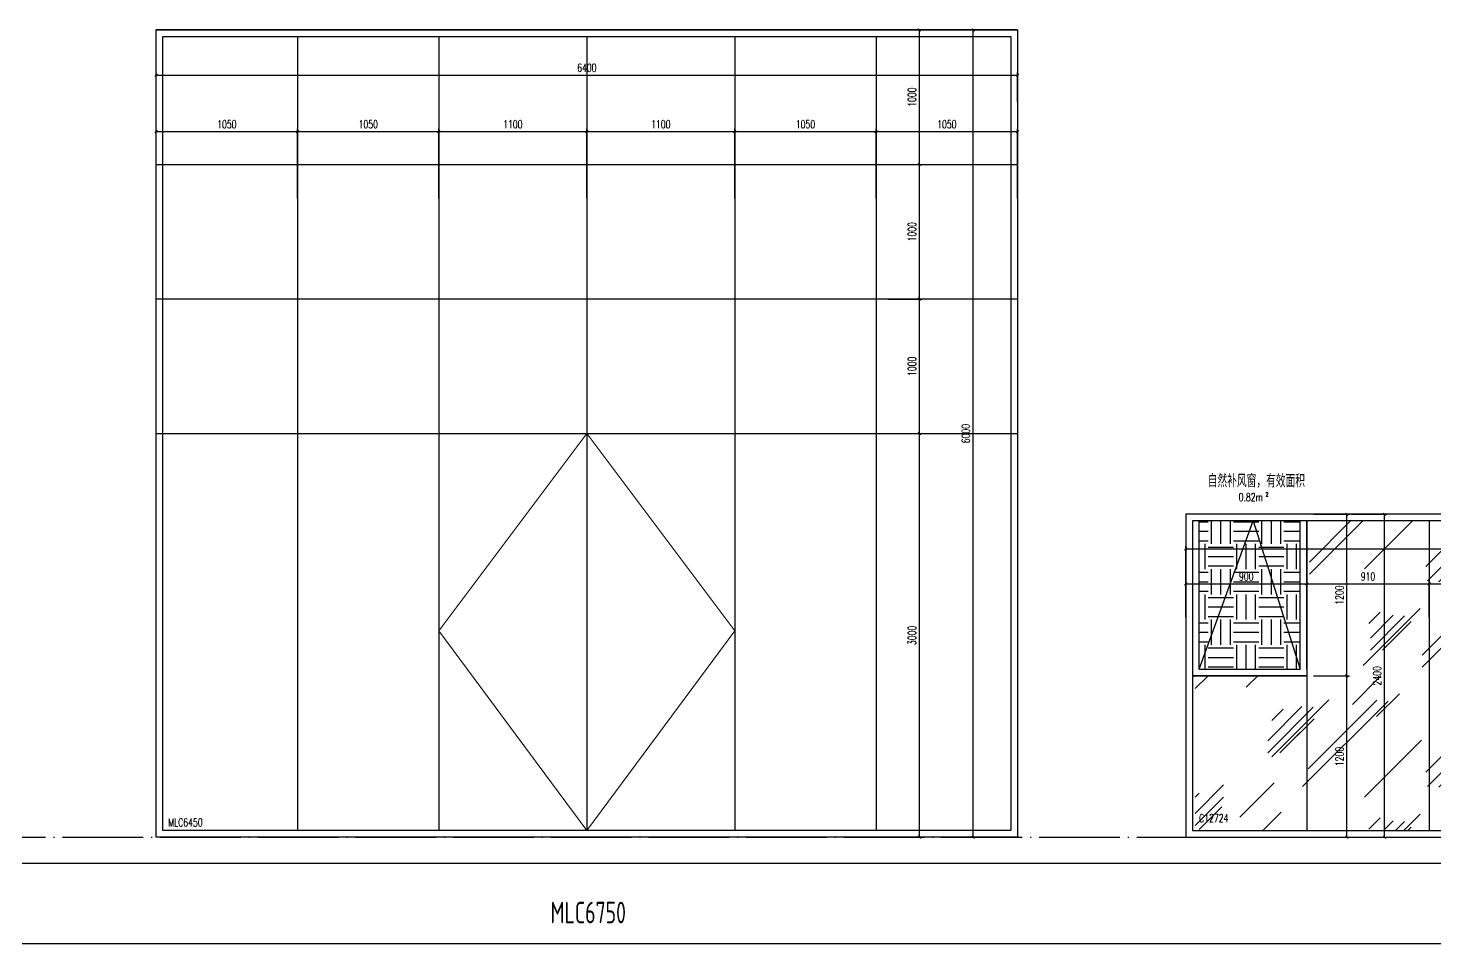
# Model space of a CAD drawing. Extents: x -4210259 to 293730, y -7499 to 868879.
# Drawn here: x -165335 to -154878, y 436129 to 442935 of the extents above; entities that cross this region are included whole.
import ezdxf

# ---------------------------------------------------------------- set-up
doc = ezdxf.new("R2010")
doc.units = 0
doc.header["$LTSCALE"] = 1000
doc.header["$MEASUREMENT"] = 0
doc.linetypes.add('DOTE', pattern=[2.42, 2, -0.2, 0.02, -0.2])
doc.layers.get('Defpoints').update_dxf_attribs({"color": 210})
for name, color, linetype in [('A-AXIS-DOTE', 14, 'DOTE'), ('A-CURTAIN', 134, 'Continuous'), ('A-LIN-V', 9, 'Continuous'), ('A-TEXT', 61, 'Continuous'), ('A-WINDOW', 140, 'Continuous'), ('A-门窗表显示尺寸', 160, 'Continuous'), ('SPACE', 7, 'Continuous'), ('SPACE_HATCH', 8, 'Continuous')]:
    doc.layers.add(name, color=color, linetype=linetype)
doc.layers.add('A-WALL-HATCH', color=8, linetype='Continuous', lineweight=13)
doc.styles.add('_TCH_SPACE', font='SIMPLEX', dxfattribs={"height": 5, "bigfont": 'GBCBIG'})
doc.styles.add('A-DIM_T3', font='SIMPLEX', dxfattribs={"width": 0.705882, "bigfont": 'GBCBIG'})
doc.styles.add('A-STANDARD', font='SIMPLEX', dxfattribs={"bigfont": 'GBCBIG'})
doc.styles.add('EXPO2012', font='@TSSDENG', dxfattribs={"width": 0.7, "bigfont": '@TSSDCHN'})
doc.dimstyles.new('A-DIM&&20', dxfattribs={"dimtxt": 59.5, "dimasz": 20, "dimexe": 20, "dimexo": 20, "dimgap": 25.25, "dimtad": 1, "dimdec": 0, "dimzin": 0, "dimdsep": 46, "dimtxsty": 'A-DIM_T3', "dimblk": 'ARCHTICK', "dimcen": 0.09, "dimclrt": 7, "dimazin": 2, "dimtfac": 1, "dimtdec": 0, "dimtix": 1, "dimtmove": 2, "dimatfit": 3, "dimfxl": 0, "dimtolj": 1, "dimtzin": 0, "dimarcsym": 0})

# ---------------------------------------------------------------- blocks, each defined once
blk = doc.blocks.new('_ArchTick')
at = {"color": 0, "linetype": 'ByBlock', "const_width": 0.4}
blk.add_lwpolyline([(-0.5, -0.5), (0.5, 0.5)], dxfattribs=at)
blk = doc.blocks.new('*D1354')
at = {"layer": 'A-门窗表显示尺寸', "color": 0, "lineweight": -2}
for p, q in [((90329, 519637), (90597, 519637)), ((90577, 517237), (90577, 519637)), ((90329, 517237), (90597, 517237))]:
    blk.add_line(p, q, dxfattribs=at)
at = {"layer": 'Defpoints', "color": 0}
for p in [(90309, 519637), (90577, 519637), (90309, 517237)]:
    blk.add_point(p, dxfattribs=at)
at = {"layer": 'A-门窗表显示尺寸', "color": 0, "lineweight": -2, "xscale": 20, "yscale": 20, "zscale": 20}
for p, rotation in [((90577, 519637), 90), ((90577, 517237), 270)]:
    blk.add_blockref('_ArchTick', p, dxfattribs=dict(at, rotation=rotation))
at = {"layer": 'A-门窗表显示尺寸', "color": 7, "insert": (90522, 518437), "char_height": 59.5, "attachment_point": 5, "rotation": 90, "style": 'A-DIM_T3'}
blk.add_mtext('\\A1;2400', dxfattribs=at)
blk = doc.blocks.new('*D1355')
at = {"layer": 'A-门窗表显示尺寸', "color": 0, "lineweight": -2}
for p, q in [((89099, 519132), (89099, 519400)), ((101799, 519132), (101799, 519400)), ((89099, 519380), (101799, 519380))]:
    blk.add_line(p, q, dxfattribs=at)
at = {"layer": 'Defpoints', "color": 0}
for p in [(101799, 519380), (89099, 519112), (101799, 519112)]:
    blk.add_point(p, dxfattribs=at)
at = {"layer": 'A-门窗表显示尺寸', "color": 0, "lineweight": -2, "xscale": 20, "yscale": 20, "zscale": 20, "rotation": 180}
blk.add_blockref('_ArchTick', (89099, 519380), dxfattribs=at)
at = {"layer": 'A-门窗表显示尺寸', "color": 0, "lineweight": -2, "xscale": 20, "yscale": 20, "zscale": 20}
blk.add_blockref('_ArchTick', (101799, 519380), dxfattribs=at)
at = {"layer": 'A-门窗表显示尺寸', "color": 7, "insert": (95449, 519435), "char_height": 59.5, "attachment_point": 5, "style": 'A-DIM_T3'}
blk.add_mtext('\\A1;12700', dxfattribs=at)
blk = doc.blocks.new('*D1356')
at = {"layer": 'A-门窗表显示尺寸', "color": 0, "lineweight": -2}
for p, q in [((89099, 518872), (89099, 519140)), ((89099, 519120), (89999, 519120)), ((89999, 518872), (89999, 519140))]:
    blk.add_line(p, q, dxfattribs=at)
at = {"layer": 'Defpoints', "color": 0}
for p in [(89999, 519120), (89099, 518852), (89999, 518852)]:
    blk.add_point(p, dxfattribs=at)
at = {"layer": 'A-门窗表显示尺寸', "color": 0, "lineweight": -2, "xscale": 20, "yscale": 20, "zscale": 20, "rotation": 180}
blk.add_blockref('_ArchTick', (89099, 519120), dxfattribs=at)
at = {"layer": 'A-门窗表显示尺寸', "color": 0, "lineweight": -2, "xscale": 20, "yscale": 20, "zscale": 20}
blk.add_blockref('_ArchTick', (89999, 519120), dxfattribs=at)
at = {"layer": 'A-门窗表显示尺寸', "color": 7, "insert": (89549, 519175), "char_height": 59.5, "attachment_point": 5, "style": 'A-DIM_T3'}
blk.add_mtext('\\A1;900', dxfattribs=at)
blk = doc.blocks.new('*D1357')
at = {"layer": 'A-门窗表显示尺寸', "color": 0, "lineweight": -2}
for p, q in [((89999, 518872), (89999, 519140)), ((89999, 519120), (90909, 519120)), ((90909, 518872), (90909, 519140))]:
    blk.add_line(p, q, dxfattribs=at)
at = {"layer": 'Defpoints', "color": 0}
for p in [(90909, 519120), (89999, 518852), (90909, 518852)]:
    blk.add_point(p, dxfattribs=at)
at = {"layer": 'A-门窗表显示尺寸', "color": 0, "lineweight": -2, "xscale": 20, "yscale": 20, "zscale": 20, "rotation": 180}
blk.add_blockref('_ArchTick', (89999, 519120), dxfattribs=at)
at = {"layer": 'A-门窗表显示尺寸', "color": 0, "lineweight": -2, "xscale": 20, "yscale": 20, "zscale": 20}
blk.add_blockref('_ArchTick', (90909, 519120), dxfattribs=at)
at = {"layer": 'A-门窗表显示尺寸', "color": 7, "insert": (90454, 519175), "char_height": 59.5, "attachment_point": 5, "style": 'A-DIM_T3'}
blk.add_mtext('\\A1;910', dxfattribs=at)
blk = doc.blocks.new('*D1358')
at = {"layer": 'A-门窗表显示尺寸', "color": 0, "lineweight": -2}
for p, q in [((90909, 518872), (90909, 519140)), ((90909, 519120), (91819, 519120)), ((91819, 518872), (91819, 519140))]:
    blk.add_line(p, q, dxfattribs=at)
at = {"layer": 'Defpoints', "color": 0}
for p in [(91819, 519120), (90909, 518852), (91819, 518852)]:
    blk.add_point(p, dxfattribs=at)
at = {"layer": 'A-门窗表显示尺寸', "color": 0, "lineweight": -2, "xscale": 20, "yscale": 20, "zscale": 20, "rotation": 180}
blk.add_blockref('_ArchTick', (90909, 519120), dxfattribs=at)
at = {"layer": 'A-门窗表显示尺寸', "color": 0, "lineweight": -2, "xscale": 20, "yscale": 20, "zscale": 20}
blk.add_blockref('_ArchTick', (91819, 519120), dxfattribs=at)
at = {"layer": 'A-门窗表显示尺寸', "color": 7, "insert": (91364, 519175), "char_height": 59.5, "attachment_point": 5, "style": 'A-DIM_T3'}
blk.add_mtext('\\A1;910', dxfattribs=at)
blk = doc.blocks.new('*D1370')
at = {"layer": 'A-门窗表显示尺寸', "color": 0, "lineweight": -2}
for p, q in [((90049, 518437), (90317, 518437)), ((90297, 517237), (90297, 518437)), ((90049, 517237), (90317, 517237))]:
    blk.add_line(p, q, dxfattribs=at)
at = {"layer": 'Defpoints', "color": 0}
for p in [(90029, 518437), (90297, 518437), (90029, 517237)]:
    blk.add_point(p, dxfattribs=at)
at = {"layer": 'A-门窗表显示尺寸', "color": 0, "lineweight": -2, "xscale": 20, "yscale": 20, "zscale": 20}
for p, rotation in [((90297, 518437), 90), ((90297, 517237), 270)]:
    blk.add_blockref('_ArchTick', p, dxfattribs=dict(at, rotation=rotation))
at = {"layer": 'A-门窗表显示尺寸', "color": 7, "insert": (90242, 517837), "char_height": 59.5, "attachment_point": 5, "rotation": 90, "style": 'A-DIM_T3'}
blk.add_mtext('\\A1;1200', dxfattribs=at)
blk = doc.blocks.new('*D1371')
at = {"layer": 'A-门窗表显示尺寸', "color": 0, "lineweight": -2}
for p, q in [((90049, 519637), (90317, 519637)), ((90297, 518437), (90297, 519637)), ((90049, 518437), (90317, 518437))]:
    blk.add_line(p, q, dxfattribs=at)
at = {"layer": 'Defpoints', "color": 0}
for p in [(90029, 519637), (90297, 519637), (90029, 518437)]:
    blk.add_point(p, dxfattribs=at)
at = {"layer": 'A-门窗表显示尺寸', "color": 0, "lineweight": -2, "xscale": 20, "yscale": 20, "zscale": 20}
for p, rotation in [((90297, 519637), 90), ((90297, 518437), 270)]:
    blk.add_blockref('_ArchTick', p, dxfattribs=dict(at, rotation=rotation))
at = {"layer": 'A-门窗表显示尺寸', "color": 7, "insert": (90242, 519037), "char_height": 59.5, "attachment_point": 5, "rotation": 90, "style": 'A-DIM_T3'}
blk.add_mtext('\\A1;1200', dxfattribs=at)
blk = doc.blocks.new('*D87')
at = {"layer": 'A-门窗表显示尺寸', "color": 0, "lineweight": -2}
for p, q in [((-2021602, 521983), (-2021602, 522501)), ((-2021602, 522481), (-2020550, 522481)), ((-2020550, 521983), (-2020550, 522501))]:
    blk.add_line(p, q, dxfattribs=at)
at = {"layer": 'Defpoints', "color": 0}
for p in [(-2020550, 522481), (-2021602, 521963), (-2020550, 521963)]:
    blk.add_point(p, dxfattribs=at)
at = {"layer": 'A-门窗表显示尺寸', "color": 0, "lineweight": -2, "xscale": 20, "yscale": 20, "zscale": 20, "rotation": 180}
blk.add_blockref('_ArchTick', (-2021602, 522481), dxfattribs=at)
at = {"layer": 'A-门窗表显示尺寸', "color": 0, "lineweight": -2, "xscale": 20, "yscale": 20, "zscale": 20}
blk.add_blockref('_ArchTick', (-2020550, 522481), dxfattribs=at)
at = {"layer": 'A-门窗表显示尺寸', "color": 7, "insert": (-2021076, 522536), "char_height": 59.5, "attachment_point": 5, "style": 'A-DIM_T3'}
blk.add_mtext('\\A1;1050', dxfattribs=at)
blk = doc.blocks.new('*D88')
at = {"layer": 'A-门窗表显示尺寸', "color": 0, "lineweight": -2}
for p, q in [((-2022652, 521983), (-2022652, 522501)), ((-2022652, 522481), (-2021602, 522481)), ((-2021602, 521983), (-2021602, 522501))]:
    blk.add_line(p, q, dxfattribs=at)
at = {"layer": 'Defpoints', "color": 0}
for p in [(-2021602, 522481), (-2022652, 521963), (-2021602, 521963)]:
    blk.add_point(p, dxfattribs=at)
at = {"layer": 'A-门窗表显示尺寸', "color": 0, "lineweight": -2, "xscale": 20, "yscale": 20, "zscale": 20, "rotation": 180}
blk.add_blockref('_ArchTick', (-2022652, 522481), dxfattribs=at)
at = {"layer": 'A-门窗表显示尺寸', "color": 0, "lineweight": -2, "xscale": 20, "yscale": 20, "zscale": 20}
blk.add_blockref('_ArchTick', (-2021602, 522481), dxfattribs=at)
at = {"layer": 'A-门窗表显示尺寸', "color": 7, "insert": (-2022127, 522536), "char_height": 59.5, "attachment_point": 5, "style": 'A-DIM_T3'}
blk.add_mtext('\\A1;1050', dxfattribs=at)
blk = doc.blocks.new('*D89')
at = {"layer": 'A-门窗表显示尺寸', "color": 0, "lineweight": -2}
for p, q in [((-2023752, 521983), (-2023752, 522501)), ((-2023752, 522481), (-2022652, 522481)), ((-2022652, 521983), (-2022652, 522501))]:
    blk.add_line(p, q, dxfattribs=at)
at = {"layer": 'Defpoints', "color": 0}
for p in [(-2022652, 522481), (-2023752, 521963), (-2022652, 521963)]:
    blk.add_point(p, dxfattribs=at)
at = {"layer": 'A-门窗表显示尺寸', "color": 0, "lineweight": -2, "xscale": 20, "yscale": 20, "zscale": 20, "rotation": 180}
blk.add_blockref('_ArchTick', (-2023752, 522481), dxfattribs=at)
at = {"layer": 'A-门窗表显示尺寸', "color": 0, "lineweight": -2, "xscale": 20, "yscale": 20, "zscale": 20}
blk.add_blockref('_ArchTick', (-2022652, 522481), dxfattribs=at)
at = {"layer": 'A-门窗表显示尺寸', "color": 7, "insert": (-2023202, 522536), "char_height": 59.5, "attachment_point": 5, "style": 'A-DIM_T3'}
blk.add_mtext('\\A1;1100', dxfattribs=at)
blk = doc.blocks.new('*D90')
at = {"layer": 'A-门窗表显示尺寸', "color": 0, "lineweight": -2}
for p, q in [((-2024852, 521983), (-2024852, 522501)), ((-2024852, 522481), (-2023752, 522481)), ((-2023752, 521983), (-2023752, 522501))]:
    blk.add_line(p, q, dxfattribs=at)
at = {"layer": 'Defpoints', "color": 0}
for p in [(-2023752, 522481), (-2024852, 521963), (-2023752, 521963)]:
    blk.add_point(p, dxfattribs=at)
at = {"layer": 'A-门窗表显示尺寸', "color": 0, "lineweight": -2, "xscale": 20, "yscale": 20, "zscale": 20, "rotation": 180}
blk.add_blockref('_ArchTick', (-2024852, 522481), dxfattribs=at)
at = {"layer": 'A-门窗表显示尺寸', "color": 0, "lineweight": -2, "xscale": 20, "yscale": 20, "zscale": 20}
blk.add_blockref('_ArchTick', (-2023752, 522481), dxfattribs=at)
at = {"layer": 'A-门窗表显示尺寸', "color": 7, "insert": (-2024302, 522536), "char_height": 59.5, "attachment_point": 5, "style": 'A-DIM_T3'}
blk.add_mtext('\\A1;1100', dxfattribs=at)
blk = doc.blocks.new('*D91')
at = {"layer": 'A-门窗表显示尺寸', "color": 0, "lineweight": -2}
for p, q in [((-2025902, 521983), (-2025902, 522501)), ((-2025902, 522481), (-2024852, 522481)), ((-2024852, 521983), (-2024852, 522501))]:
    blk.add_line(p, q, dxfattribs=at)
at = {"layer": 'Defpoints', "color": 0}
for p in [(-2024852, 522481), (-2025902, 521963), (-2024852, 521963)]:
    blk.add_point(p, dxfattribs=at)
at = {"layer": 'A-门窗表显示尺寸', "color": 0, "lineweight": -2, "xscale": 20, "yscale": 20, "zscale": 20, "rotation": 180}
blk.add_blockref('_ArchTick', (-2025902, 522481), dxfattribs=at)
at = {"layer": 'A-门窗表显示尺寸', "color": 0, "lineweight": -2, "xscale": 20, "yscale": 20, "zscale": 20}
blk.add_blockref('_ArchTick', (-2024852, 522481), dxfattribs=at)
at = {"layer": 'A-门窗表显示尺寸', "color": 7, "insert": (-2025377, 522536), "char_height": 59.5, "attachment_point": 5, "style": 'A-DIM_T3'}
blk.add_mtext('\\A1;1050', dxfattribs=at)
blk = doc.blocks.new('*D92')
at = {"layer": 'A-门窗表显示尺寸', "color": 0, "lineweight": -2}
for p, q in [((-2026954, 521983), (-2026954, 522501)), ((-2026954, 522481), (-2025902, 522481)), ((-2025902, 521983), (-2025902, 522501))]:
    blk.add_line(p, q, dxfattribs=at)
at = {"layer": 'Defpoints', "color": 0}
for p in [(-2025902, 522481), (-2026954, 521963), (-2025902, 521963)]:
    blk.add_point(p, dxfattribs=at)
at = {"layer": 'A-门窗表显示尺寸', "color": 0, "lineweight": -2, "xscale": 20, "yscale": 20, "zscale": 20, "rotation": 180}
blk.add_blockref('_ArchTick', (-2026954, 522481), dxfattribs=at)
at = {"layer": 'A-门窗表显示尺寸', "color": 0, "lineweight": -2, "xscale": 20, "yscale": 20, "zscale": 20}
blk.add_blockref('_ArchTick', (-2025902, 522481), dxfattribs=at)
at = {"layer": 'A-门窗表显示尺寸', "color": 7, "insert": (-2026428, 522536), "char_height": 59.5, "width": 284, "attachment_point": 5, "style": 'A-DIM_T3'}
blk.add_mtext('\\A1;1050', dxfattribs=at)
blk = doc.blocks.new('*D93')
at = {"layer": 'A-门窗表显示尺寸', "color": 0, "lineweight": -2}
for p, q in [((-2026954, 522703), (-2026954, 522921)), ((-2026954, 522901), (-2020550, 522901)), ((-2020550, 522703), (-2020550, 522921))]:
    blk.add_line(p, q, dxfattribs=at)
at = {"layer": 'Defpoints', "color": 0}
for p in [(-2020550, 522901), (-2026954, 522683), (-2020550, 522683)]:
    blk.add_point(p, dxfattribs=at)
at = {"layer": 'A-门窗表显示尺寸', "color": 0, "lineweight": -2, "xscale": 20, "yscale": 20, "zscale": 20, "rotation": 180}
blk.add_blockref('_ArchTick', (-2026954, 522901), dxfattribs=at)
at = {"layer": 'A-门窗表显示尺寸', "color": 0, "lineweight": -2, "xscale": 20, "yscale": 20, "zscale": 20}
blk.add_blockref('_ArchTick', (-2020550, 522901), dxfattribs=at)
at = {"layer": 'A-门窗表显示尺寸', "color": 7, "insert": (-2023752, 522956), "char_height": 59.5, "attachment_point": 5, "style": 'A-DIM_T3'}
blk.add_mtext('\\A1;6400', dxfattribs=at)
blk = doc.blocks.new('*D94')
at = {"layer": 'A-门窗表显示尺寸', "color": 0, "lineweight": -2}
for p, q in [((-2021512, 521237), (-2021260, 521237)), ((-2021280, 520237), (-2021280, 521237)), ((-2021512, 520237), (-2021260, 520237))]:
    blk.add_line(p, q, dxfattribs=at)
at = {"layer": 'Defpoints', "color": 0}
for p in [(-2021532, 521237), (-2021280, 521237), (-2021532, 520237)]:
    blk.add_point(p, dxfattribs=at)
at = {"layer": 'A-门窗表显示尺寸', "color": 0, "lineweight": -2, "xscale": 20, "yscale": 20, "zscale": 20}
for p, rotation in [((-2021280, 521237), 90), ((-2021280, 520237), 270)]:
    blk.add_blockref('_ArchTick', p, dxfattribs=dict(at, rotation=rotation))
at = {"layer": 'A-门窗表显示尺寸', "color": 7, "insert": (-2021335, 520737), "char_height": 59.5, "attachment_point": 5, "rotation": 90, "style": 'A-DIM_T3'}
blk.add_mtext('\\A1;1000', dxfattribs=at)
blk = doc.blocks.new('*D95')
at = {"layer": 'A-门窗表显示尺寸', "color": 0, "lineweight": -2}
for p, q in [((-2021512, 520237), (-2021260, 520237)), ((-2021280, 517237), (-2021280, 520237)), ((-2021512, 517237), (-2021260, 517237))]:
    blk.add_line(p, q, dxfattribs=at)
at = {"layer": 'Defpoints', "color": 0}
for p in [(-2021532, 520237), (-2021280, 520237), (-2021532, 517237)]:
    blk.add_point(p, dxfattribs=at)
at = {"layer": 'A-门窗表显示尺寸', "color": 0, "lineweight": -2, "xscale": 20, "yscale": 20, "zscale": 20}
for p, rotation in [((-2021280, 520237), 90), ((-2021280, 517237), 270)]:
    blk.add_blockref('_ArchTick', p, dxfattribs=dict(at, rotation=rotation))
at = {"layer": 'A-门窗表显示尺寸', "color": 7, "insert": (-2021335, 518737), "char_height": 59.5, "attachment_point": 5, "rotation": 90, "style": 'A-DIM_T3'}
blk.add_mtext('\\A1;3000', dxfattribs=at)
blk = doc.blocks.new('*D96')
at = {"layer": 'A-门窗表显示尺寸', "color": 0, "lineweight": -2}
for p, q in [((-2021512, 522237), (-2021260, 522237)), ((-2021280, 521237), (-2021280, 522237)), ((-2021512, 521237), (-2021260, 521237))]:
    blk.add_line(p, q, dxfattribs=at)
at = {"layer": 'Defpoints', "color": 0}
for p in [(-2021532, 522237), (-2021280, 522237), (-2021532, 521237)]:
    blk.add_point(p, dxfattribs=at)
at = {"layer": 'A-门窗表显示尺寸', "color": 0, "lineweight": -2, "xscale": 20, "yscale": 20, "zscale": 20}
for p, rotation in [((-2021280, 522237), 90), ((-2021280, 521237), 270)]:
    blk.add_blockref('_ArchTick', p, dxfattribs=dict(at, rotation=rotation))
at = {"layer": 'A-门窗表显示尺寸', "color": 7, "insert": (-2021335, 521737), "char_height": 59.5, "attachment_point": 5, "rotation": 90, "style": 'A-DIM_T3'}
blk.add_mtext('\\A1;1000', dxfattribs=at)
blk = doc.blocks.new('*D97')
at = {"layer": 'A-门窗表显示尺寸', "color": 0, "lineweight": -2}
for p, q in [((-2021512, 523237), (-2021260, 523237)), ((-2021280, 522237), (-2021280, 523237)), ((-2021512, 522237), (-2021260, 522237))]:
    blk.add_line(p, q, dxfattribs=at)
at = {"layer": 'Defpoints', "color": 0}
for p in [(-2021532, 523237), (-2021280, 523237), (-2021532, 522237)]:
    blk.add_point(p, dxfattribs=at)
at = {"layer": 'A-门窗表显示尺寸', "color": 0, "lineweight": -2, "xscale": 20, "yscale": 20, "zscale": 20}
for p, rotation in [((-2021280, 523237), 90), ((-2021280, 522237), 270)]:
    blk.add_blockref('_ArchTick', p, dxfattribs=dict(at, rotation=rotation))
at = {"layer": 'A-门窗表显示尺寸', "color": 7, "insert": (-2021335, 522737), "char_height": 59.5, "attachment_point": 5, "rotation": 90, "style": 'A-DIM_T3'}
blk.add_mtext('\\A1;1000', dxfattribs=at)
blk = doc.blocks.new('*D1221')
at = {"layer": 'A-门窗表显示尺寸', "color": 0, "lineweight": -2}
for p, q in [((-2021121, 523237), (-2020860, 523237)), ((-2020880, 517237), (-2020880, 523237)), ((-2021121, 517237), (-2020860, 517237))]:
    blk.add_line(p, q, dxfattribs=at)
at = {"layer": 'Defpoints', "color": 0}
for p in [(-2021141, 523237), (-2020880, 523237), (-2021141, 517237)]:
    blk.add_point(p, dxfattribs=at)
at = {"layer": 'A-门窗表显示尺寸', "color": 0, "lineweight": -2, "xscale": 20, "yscale": 20, "zscale": 20}
for p, rotation in [((-2020880, 523237), 90), ((-2020880, 517237), 270)]:
    blk.add_blockref('_ArchTick', p, dxfattribs=dict(at, rotation=rotation))
at = {"layer": 'A-门窗表显示尺寸', "color": 7, "insert": (-2020935, 520237), "char_height": 59.5, "attachment_point": 5, "rotation": 90, "style": 'A-DIM_T3'}
blk.add_mtext('\\A1;6000', dxfattribs=at)
blk = doc.blocks.new('rte5')
at = {"layer": 'A-WALL-HATCH'}
h = blk.add_hatch(dxfattribs=at)
h.set_pattern_fill('玻璃2', color=256, scale=100)
h.set_pattern_definition([(45, (1845629.7, 60), (0, 1527.35065), [600, -360, 600, -360, 240, -523.28157]), (45, (1845599.7, 90), (0, 1527.35065), [480, -600, 360, -360, 420, -463.28157]), (45, (1845599.7, 180), (0, 1527.35065), [360, -720, 240, -360, 540, -463.28157]), (45, (1845689.7, 90), (0, 1527.35065), [360, -720, 300, -1303.2815]), (45, (1845779.7, 180), (0, 1527.35065), [180, -900, 120, -1483.2815]), (45, (1845629.7, 330), (0, 1527.35065), [120, -900, 120, -480, 300, -763.28157]), (45, (1846169.7, 240), (0, 1527.35065), [600, -900, 720, -475.2816]), (45, (1846169.7, 150), (0, 1527.35065), [840, -600, 900, -355.2816]), (45, (1846319.7, 270), (0, -1697.0563), [600, -840, 480, -763.2816]), (45, (1846229.7, 450), (0, 1527.35065), [300, -1200, 360, -823.2816]), (45, (1846409.7, 360), (0, 1527.35065), [240, -1200, 240, -1003.2815])])
h.paths.add_polyline_path([(89169.3, 517287.5), (101669.3, 517287.5), (101669.3, 518437.5), (100819.3, 518437.5), (100819.3, 519587.5), (99019.3, 519587.5), (99019.3, 518437.5), (98119.3, 518437.5), (98119.3, 519587.5), (96319.3, 519587.5), (96319.3, 518437.5), (95449.3, 518437.5), (95449.3, 519587.5), (92719.3, 519587.5), (92719.3, 518437.5), (91819.3, 518437.5), (91819.3, 519587.5), (90019.3, 519587.5), (90019.3, 518437.5), (89169.3, 518437.5)])
at = {"layer": 'SPACE_HATCH'}
h = blk.add_hatch(dxfattribs=at)
h.set_pattern_fill('土壤', color=1, scale=50, style=0)
h.set_pattern_definition([(0, (0, 0), (187.5, 187.5), [187.5, -187.5]), (0, (0, 70.31), (187.5, 187.5), [187.5, -187.5]), (0, (0, 140.62), (187.5, 187.5), [187.5, -187.5]), (90, (23.44, 164.06), (-187.5, 187.5), [187.5, -187.5]), (90, (93.75, 164.06), (-187.5, 187.5), [187.5, -187.5]), (90, (164.06, 164.06), (-187.5, 187.5), [187.5, -187.5])])
h.paths.add_polyline_path([(89949.3, 518487.5), (89199.3, 518487.5), (89199.3, 519587.5), (89949.3, 519587.5)])
at = {"layer": 'A-WINDOW'}
for p, q in [((89199.3, 518487.5), (89199.3, 519587.5)), ((89949.3, 518487.5), (89949.3, 519587.5)), ((89999.3, 519587.5), (89999.3, 517287.5)), ((89999.3, 518487.5), (89999.3, 519587.5)), ((90909.3, 519587.5), (90909.3, 517287.5)), ((89199.3, 518487.5), (89949.3, 518487.5)), ((89149.3, 518437.5), (89999.3, 518437.5)), ((89999.3, 518437.5), (89149.3, 518437.5))]:
    blk.add_line(p, q, dxfattribs=at)
for points in [[(89099.3, 517237.5), (101799.3, 517237.5), (101799.3, 519637.5), (89099.3, 519637.5)], [(89149.3, 517287.5), (101749.3, 517287.5), (101749.3, 519587.5), (89149.3, 519587.5)]]:
    blk.add_lwpolyline(points, close=True, dxfattribs=at)
blk.add_lwpolyline([(89199.3, 518487.5), (89599.5, 519587.5), (89949.3, 518487.5)], dxfattribs=at)
at = {"layer": 'A-门窗表显示尺寸', "color": 3, "style": 'A-STANDARD', "width": 0.705882}
blk.add_text('C12724', height=59.5, dxfattribs=at).set_placement((89198.9, 517350))
at = {"layer": 'SPACE', "color": 1, "style": '_TCH_SPACE'}
blk.add_text('自然补风窗，有效面积', height=96.45, dxfattribs=at).set_placement((89262.5, 519837.5))
at = {"layer": 'SPACE', "color": 1, "style": '_TCH_SPACE', "width": 0.705882}
for s, height, p in [('0.82m', 59.5, (89492.7, 519735.1)), ('2', 29.8, (89692.7, 519770.1))]:
    blk.add_text(s, height=height, dxfattribs=at).set_placement(p)
at = {"layer": 'A-门窗表显示尺寸'}
for p1, p2, distance, picture, middle in [((90029.3, 518437.5), (90029.3, 519637.5), -267.5, '*D1371', (90241.8, 519037.5)), ((90309.3, 517237.5), (90309.3, 519637.5), -267.5, '*D1354', (90521.8, 518437.5)), ((89099.3, 519112.3), (101799.3, 519112.3), 267.5, '*D1355', (95449.3, 519434.7)), ((89099.3, 518852.3), (89999.3, 518852.3), 267.5, '*D1356', (89549.3, 519174.7)), ((89999.3, 518852.3), (90909.3, 518852.3), 267.5, '*D1357', (90454.3, 519174.7)), ((90909.3, 518852.3), (91819.3, 518852.3), 267.5, '*D1358', (91364.3, 519174.7)), ((90029.3, 517237.5), (90029.3, 518437.5), -267.5, '*D1370', (90241.8, 517837.5))]:
    dim = blk.add_aligned_dim(p1=p1, p2=p2, distance=distance, dimstyle='A-DIM&&20', dxfattribs=at)
    dim.commit()
    dim.dimension.update_dxf_attribs({"geometry": picture, "text_midpoint": middle})
blk = doc.blocks.new('e5465465')
at = {"layer": 'A-WALL-HATCH'}
for points in [[(-2023751.9, 520237.5), (-2024851.9, 518770), (-2023751.9, 517287.5)], [(-2023751.9, 520237.5), (-2022651.9, 518770), (-2023751.9, 517287.5)]]:
    blk.add_lwpolyline(points, dxfattribs=at)
at = {"layer": 'A-WINDOW'}
for p, q in [((-2020550.1, 523237.5), (-2026953.7, 523237.5)), ((-2026953.7, 523237.5), (-2020550.1, 523237.5)), ((-2026953.7, 517237.5), (-2026953.7, 523237.5)), ((-2026903.7, 523187.5), (-2020600.1, 523187.5)), ((-2026903.7, 517287.5), (-2026903.7, 523187.5)), ((-2025901.9, 523187.5), (-2025901.9, 517287.5)), ((-2024851.9, 523187.5), (-2024851.9, 517287.5)), ((-2023751.9, 523187.5), (-2023751.9, 517287.5)), ((-2022651.9, 523187.5), (-2022651.9, 517287.5)), ((-2021601.9, 523187.5), (-2021601.9, 517287.5)), ((-2020600.1, 523187.5), (-2020600.1, 517287.5)), ((-2020550.1, 523237.5), (-2020550.1, 517237.5)), ((-2026953.7, 522237.5), (-2020550.1, 522237.5)), ((-2026953.7, 521237.5), (-2020550.1, 521237.5)), ((-2026953.7, 520237.5), (-2020550.1, 520237.5)), ((-2020569.9, 517237.5), (-2026953.7, 517237.5)), ((-2020550.1, 517237.5), (-2026953.7, 517237.5)), ((-2020600.1, 517287.5), (-2026903.7, 517287.5))]:
    blk.add_line(p, q, dxfattribs=at)
at = {"layer": 'A-门窗表显示尺寸', "color": 3, "style": 'A-STANDARD', "width": 0.705882}
blk.add_text('MLC6450', height=59.5, dxfattribs=at).set_placement((-2026863.5, 517317.5))
at = {"layer": 'A-门窗表显示尺寸'}
for p1, p2, distance, picture, middle in [((-2021531.7, 522237.5), (-2021531.7, 523237.5), -251.4, '*D97', (-2021335.3, 522737.5)), ((-2025901.9, 521963.4), (-2024851.9, 521963.4), 517.5, '*D91', (-2025376.9, 522535.9)), ((-2024851.9, 521963.4), (-2023751.9, 521963.4), 517.5, '*D90', (-2024301.9, 522535.9)), ((-2023751.9, 521963.4), (-2022651.9, 521963.4), 517.5, '*D89', (-2023201.9, 522535.9)), ((-2022651.9, 521963.4), (-2021601.9, 521963.4), 517.5, '*D88', (-2022126.9, 522535.9)), ((-2021531.7, 521237.5), (-2021531.7, 522237.5), -251.4, '*D96', (-2021335.3, 521737.5)), ((-2021531.7, 520237.5), (-2021531.7, 521237.5), -251.4, '*D94', (-2021335.3, 520737.5)), ((-2021531.7, 517237.5), (-2021531.7, 520237.5), -251.4, '*D95', (-2021335.3, 518737.5))]:
    dim = blk.add_aligned_dim(p1=p1, p2=p2, distance=distance, dimstyle='A-DIM&&20', dxfattribs=at)
    dim.commit()
    dim.dimension.update_dxf_attribs({"geometry": picture, "text_midpoint": middle})
dim = blk.add_linear_dim(base=(-2020880.3, 523237.5), p1=(-2021140.7, 517237.5), p2=(-2021140.7, 523237.5), angle=90, dimstyle='A-DIM&&20', dxfattribs=at)
dim.commit()
dim.dimension.update_dxf_attribs({"geometry": '*D1221', "text_midpoint": (-2020935.3, 520237.5), "dimtype": 161})
for p1, p2, distance, text, picture, middle in [((-2026953.7, 522683.4), (-2020550.1, 522683.4), 217.5, '6400', '*D93', (-2023751.9, 522955.9)), ((-2026953.7, 521963.4), (-2025901.9, 521963.4), 517.5, '1050', '*D92', (-2026427.8, 522535.9)), ((-2021601.9, 521963.4), (-2020550.1, 521963.4), 517.5, '1050', '*D87', (-2021076, 522535.9))]:
    dim = blk.add_aligned_dim(p1=p1, p2=p2, distance=distance, text=text, dimstyle='A-DIM&&20', dxfattribs=at)
    dim.commit()
    dim.dimension.update_dxf_attribs({"geometry": picture, "text_midpoint": middle})

msp = doc.modelspace()

# ---------------------------------------------------------------- linework, layer by layer
at = {"layer": 'A-AXIS-DOTE', "linetype": 'DOTE', "ltscale": 0.3}
msp.add_line((-179600, 436922), (-142550, 436922), dxfattribs=at)
at = {"layer": 'A-CURTAIN'}
for p, q in [((-179600, 436729.4), (-142550, 436729.4)), ((-142550, 436129.4), (-179600, 436129.4))]:
    msp.add_line(p, q, dxfattribs=at)

# ---------------------------------------------------------------- block references
at = {"layer": 'A-LIN-V'}
for name, p in [('e5465465', (1862570.1, -80315.4)), ('rte5', (-245829.3, -80315.4))]:
    msp.add_blockref(name, p, dxfattribs=at)

# ---------------------------------------------------------------- texts
at = {"layer": 'A-TEXT', "color": 4, "ltscale": 100, "style": 'EXPO2012', "width": 0.7}
msp.add_text('MLC6750', height=160, dxfattribs=at).set_placement((-161452.3, 436282.2, 1500))

doc.saveas('drawing.dxf')
